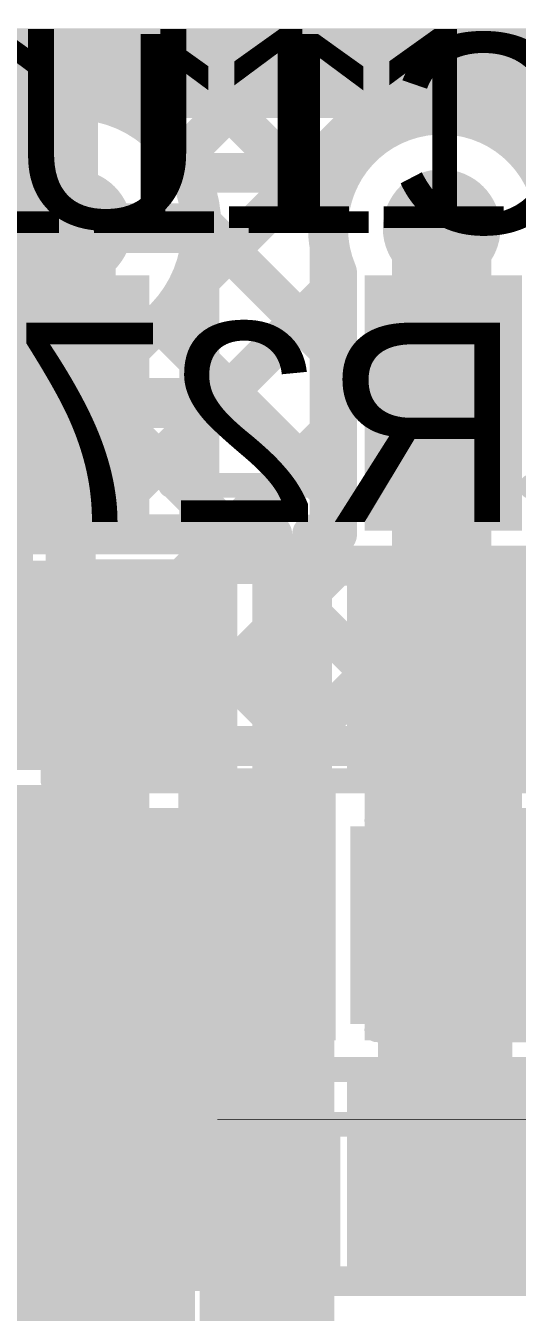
# Model space of a CAD drawing. Header units: millimetres. Extents: x -0.64 to 2.98, y -0.65 to 2.86.
# Drawn here: x 1.0685 to 1.1672, y -0.3557 to -0.0973 of the extents above; entities that cross this region are included whole.
import ezdxf

# ---------------------------------------------------------------- set-up
doc = ezdxf.new("R2010")
doc.units = ezdxf.units.MM
doc.header["$MEASUREMENT"] = 0
for name, color, linetype in [('BottomLayer', 5, 'Continuous'), ('BottomOverlay', 54, 'Continuous'), ('BottomPaste', 16, 'Continuous'), ('BottomSolder', 6, 'Continuous'), ('Mechanical2', 216, 'Continuous'), ('TopLayer', 1, 'Continuous'), ('TopOverlay', 2, 'Continuous'), ('TopPaste', 8, 'Continuous'), ('TopSolder', 216, 'Continuous'), ('ViaHoleLayer', 16, 'Continuous')]:
    doc.layers.add(name, color=color, linetype=linetype)
doc.styles.add('Arial', font='', dxfattribs={"height": 0.2})
doc.styles.get('Arial').set_extended_font_data('Arial')

# ---------------------------------------------------------------- blocks, each defined once
blk = doc.blocks.new('R___0603_B_66')
at = {"layer": 'BottomLayer'}
for points in [[(-0.045, -0.0175), (-0.045, 0.0175), (-0.015, 0.0175), (-0.015, -0.0175)], [(0.015, -0.0175), (0.015, 0.0175), (0.045, 0.0175), (0.045, -0.0175)]]:
    blk.add_hatch(color=5, dxfattribs=at).paths.add_polyline_path(points)
at = {"layer": 'BottomPaste'}
for points in [[(-0.045, -0.0175), (-0.045, 0.0175), (-0.015, 0.0175), (-0.015, -0.0175)], [(0.015, -0.0175), (0.015, 0.0175), (0.045, 0.0175), (0.045, -0.0175)]]:
    blk.add_hatch(color=16, dxfattribs=at).paths.add_polyline_path(points)
at = {"layer": 'BottomSolder'}
for points in [[(-0.049, -0.0215), (-0.049, 0.0215), (-0.011, 0.0215), (-0.011, -0.0215)], [(0.011, -0.0215), (0.011, 0.0215), (0.049, 0.0215), (0.049, -0.0215)]]:
    blk.add_hatch(color=6, dxfattribs=at).paths.add_polyline_path(points)
at = {"layer": 'BottomOverlay', "const_width": 0.005}
for points in [[(-0.048, -0.021), (-0.048, 0.021)], [(-0.048, 0.021), (0.048, 0.021)], [(0.048, -0.021), (0.048, 0.021)], [(-0.048, -0.021), (0.048, -0.021)]]:
    blk.add_lwpolyline(points, dxfattribs=at)
at = {"layer": 'BottomOverlay', "const_width": 0.0025}
for points in [[(-0.04925, 0.021, 1), (-0.04675, 0.021, 1)], [(-0.04925, 0.021, 1), (-0.04675, 0.021, 1)], [(0.04675, 0.021, 1), (0.04925, 0.021, 1)], [(0.04675, 0.021, 1), (0.04925, 0.021, 1)], [(-0.04925, -0.021, 1), (-0.04675, -0.021, 1)], [(-0.04925, -0.021, 1), (-0.04675, -0.021, 1)], [(0.04675, -0.021, 1), (0.04925, -0.021, 1)], [(0.04675, -0.021, 1), (0.04925, -0.021, 1)]]:
    blk.add_lwpolyline(points, format="xyb", close=True, dxfattribs=at)
blk = doc.blocks.new('SOT_23_5_95')
at = {"layer": 'TopLayer'}
for points in [[(-0.07283, 0.04921), (-0.02953, 0.04921), (-0.02953, 0.02559), (-0.07283, 0.02559)], [(0.02953, 0.04921), (0.07283, 0.04921), (0.07283, 0.02559), (0.02953, 0.02559)], [(-0.07283, 0.01181), (-0.02953, 0.01181), (-0.02953, -0.01181), (-0.07283, -0.01181)], [(-0.07283, -0.02559), (-0.02953, -0.02559), (-0.02953, -0.04921), (-0.07283, -0.04921)], [(0.02953, -0.02559), (0.07283, -0.02559), (0.07283, -0.04921), (0.02953, -0.04921)]]:
    blk.add_hatch(color=1, dxfattribs=at).paths.add_polyline_path(points)
at = {"layer": 'TopPaste'}
for points in [[(-0.07283, 0.04921), (-0.02953, 0.04921), (-0.02953, 0.02559), (-0.07283, 0.02559)], [(0.02953, 0.04921), (0.07283, 0.04921), (0.07283, 0.02559), (0.02953, 0.02559)], [(-0.07283, 0.01181), (-0.02953, 0.01181), (-0.02953, -0.01181), (-0.07283, -0.01181)], [(-0.07283, -0.02559), (-0.02953, -0.02559), (-0.02953, -0.04921), (-0.07283, -0.04921)], [(0.02953, -0.02559), (0.07283, -0.02559), (0.07283, -0.04921), (0.02953, -0.04921)]]:
    blk.add_hatch(color=8, dxfattribs=at).paths.add_polyline_path(points)
at = {"layer": 'TopSolder'}
for points in [[(-0.07683, 0.05321), (-0.02553, 0.05321), (-0.02553, 0.02159), (-0.07683, 0.02159)], [(0.02553, 0.05321), (0.07683, 0.05321), (0.07683, 0.02159), (0.02553, 0.02159)], [(-0.07683, 0.01581), (-0.02553, 0.01581), (-0.02553, -0.01581), (-0.07683, -0.01581)], [(-0.07683, -0.02159), (-0.02553, -0.02159), (-0.02553, -0.05321), (-0.07683, -0.05321)], [(0.02553, -0.02159), (0.07683, -0.02159), (0.07683, -0.05321), (0.02553, -0.05321)]]:
    blk.add_hatch(color=216, dxfattribs=at).paths.add_polyline_path(points)
at = {"layer": 'TopOverlay', "const_width": 0.005}
for points in [[(-0.03461, 0.059), (0.03439, 0.059)], [(-0.03461, 0.059), (-0.03461, 0.05506)], [(0.03439, 0.059), (0.03439, 0.05506)], [(-0.084, 0.042), (-0.079, 0.037)], [(-0.084, 0.042), (-0.084, 0.032)], [(-0.079, 0.037), (-0.084, 0.032)], [(0.03465, 0.01732), (0.03465, -0.01646)], [(-0.03461, -0.05506), (-0.03461, -0.059)], [(0.03439, -0.05506), (0.03439, -0.059)], [(-0.03461, -0.059), (0.03439, -0.059)]]:
    blk.add_lwpolyline(points, dxfattribs=at)
at = {"layer": 'TopOverlay', "const_width": 0.0025}
for points in [[(-0.03586, 0.059, 1), (-0.03336, 0.059, 1)], [(-0.03586, 0.059, 1), (-0.03336, 0.059, 1)], [(0.03314, 0.059, 1), (0.03564, 0.059, 1)], [(0.03314, 0.059, 1), (0.03564, 0.059, 1)], [(-0.03586, 0.05506, 1), (-0.03336, 0.05506, 1)], [(0.03314, 0.05506, 1), (0.03564, 0.05506, 1)], [(-0.08525, 0.042, 1), (-0.08275, 0.042, 1)], [(-0.08525, 0.042, 1), (-0.08275, 0.042, 1)], [(-0.08025, 0.037, 1), (-0.07775, 0.037, 1)], [(-0.08025, 0.037, 1), (-0.07775, 0.037, 1)], [(-0.08525, 0.032, 1), (-0.08275, 0.032, 1)], [(-0.08525, 0.032, 1), (-0.08275, 0.032, 1)], [(0.0334, 0.01732, 1), (0.0359, 0.01732, 1)], [(0.0334, -0.01646, 1), (0.0359, -0.01646, 1)], [(-0.03586, -0.05506, 1), (-0.03336, -0.05506, 1)], [(0.03314, -0.05506, 1), (0.03564, -0.05506, 1)], [(-0.03586, -0.059, 1), (-0.03336, -0.059, 1)], [(-0.03586, -0.059, 1), (-0.03336, -0.059, 1)], [(0.03314, -0.059, 1), (0.03564, -0.059, 1)], [(0.03314, -0.059, 1), (0.03564, -0.059, 1)]]:
    blk.add_lwpolyline(points, format="xyb", close=True, dxfattribs=at)
blk = doc.blocks.new('SOLDER_BRIDGE_133')
at = {"layer": 'TopLayer'}
for points in [[(-0.045, -0.0175), (-0.045, 0.0175), (-0.015, 0.0175), (-0.015, -0.0175)], [(0.015, -0.0175), (0.015, 0.0175), (0.045, 0.0175), (0.045, -0.0175)]]:
    blk.add_hatch(color=1, dxfattribs=at).paths.add_polyline_path(points)
at = {"layer": 'TopPaste'}
for points in [[(-0.045, -0.0175), (-0.045, 0.0175), (-0.015, 0.0175), (-0.015, -0.0175)], [(0.015, -0.0175), (0.015, 0.0175), (0.045, 0.0175), (0.045, -0.0175)]]:
    blk.add_hatch(color=8, dxfattribs=at).paths.add_polyline_path(points)
at = {"layer": 'TopSolder'}
for points in [[(-0.049, -0.0215), (-0.049, 0.0215), (-0.011, 0.0215), (-0.011, -0.0215)], [(0.011, -0.0215), (0.011, 0.0215), (0.049, 0.0215), (0.049, -0.0215)]]:
    blk.add_hatch(color=216, dxfattribs=at).paths.add_polyline_path(points)
at = {"layer": 'TopOverlay', "const_width": 0.005}
for points in [[(-0.05, -0.022), (-0.05, 0.022)], [(0.05, 0.022), (-0.05, 0.022)], [(0.05, -0.022), (0.05, 0.022)], [(0.05, -0.022), (-0.05, -0.022)]]:
    blk.add_lwpolyline(points, dxfattribs=at)
at = {"layer": 'TopOverlay', "const_width": 0.0025}
for points in [[(-0.05125, 0.022, 1), (-0.04875, 0.022, 1)], [(-0.05125, 0.022, 1), (-0.04875, 0.022, 1)], [(0.04875, 0.022, 1), (0.05125, 0.022, 1)], [(0.04875, 0.022, 1), (0.05125, 0.022, 1)], [(-0.05125, -0.022, 1), (-0.04875, -0.022, 1)], [(-0.05125, -0.022, 1), (-0.04875, -0.022, 1)], [(0.04875, -0.022, 1), (0.05125, -0.022, 1)], [(0.04875, -0.022, 1), (0.05125, -0.022, 1)]]:
    blk.add_lwpolyline(points, format="xyb", close=True, dxfattribs=at)
blk = doc.blocks.new('RES_0402_165')
at = {"layer": 'TopLayer'}
for points in [[(-0.0275, -0.0125), (-0.0275, 0.0125), (-0.0095, 0.0125), (-0.0095, -0.0125)], [(0.0095, -0.0125), (0.0095, 0.0125), (0.0275, 0.0125), (0.0275, -0.0125)]]:
    blk.add_hatch(color=1, dxfattribs=at).paths.add_polyline_path(points)
at = {"layer": 'TopPaste'}
for points in [[(-0.0275, -0.0125), (-0.0275, 0.0125), (-0.0095, 0.0125), (-0.0095, -0.0125)], [(0.0095, -0.0125), (0.0095, 0.0125), (0.0275, 0.0125), (0.0275, -0.0125)]]:
    blk.add_hatch(color=8, dxfattribs=at).paths.add_polyline_path(points)
at = {"layer": 'TopSolder'}
for points in [[(-0.02967, -0.01467), (-0.02967, 0.01467), (-0.00733, 0.01467), (-0.00733, -0.01467)], [(0.00733, -0.01467), (0.00733, 0.01467), (0.02967, 0.01467), (0.02967, -0.01467)]]:
    blk.add_hatch(color=216, dxfattribs=at).paths.add_polyline_path(points)
at = {"layer": 'TopOverlay'}
for points, const_width in [([(0.031, 0.016), (-0.031, 0.016)], 0.005), ([(-0.031, 0.016), (-0.031, -0.016)], 0.005), ([(0.031, 0.016), (0.031, -0.016)], 0.005), ([(0.031, -0.016), (-0.031, -0.016)], 0.005), ([(0.032, -0.017), (-0.032, -0.017)], 0.000127)]:
    blk.add_lwpolyline(points, dxfattribs=dict(at, const_width=const_width))
for points, const_width in [([(-0.03225, 0.016, 1), (-0.02975, 0.016, 1)], 0.0025), ([(-0.03225, 0.016, 1), (-0.02975, 0.016, 1)], 0.0025), ([(0.02975, 0.016, 1), (0.03225, 0.016, 1)], 0.0025), ([(0.02975, 0.016, 1), (0.03225, 0.016, 1)], 0.0025), ([(-0.03225, -0.016, 1), (-0.02975, -0.016, 1)], 0.0025), ([(-0.03225, -0.016, 1), (-0.02975, -0.016, 1)], 0.0025), ([(0.02975, -0.016, 1), (0.03225, -0.016, 1)], 0.0025), ([(0.02975, -0.016, 1), (0.03225, -0.016, 1)], 0.0025), ([(-0.03203, -0.017, 1), (-0.03197, -0.017, 1)], 0.0000635), ([(0.03197, -0.017, 1), (0.03203, -0.017, 1)], 0.0000635)]:
    blk.add_lwpolyline(points, format="xyb", close=True, dxfattribs=dict(at, const_width=const_width))
blk = doc.blocks.new('RES_0603_B_168')
at = {"layer": 'BottomLayer'}
for points in [[(-0.045, -0.0175), (-0.045, 0.0175), (-0.015, 0.0175), (-0.015, -0.0175)], [(0.015, -0.0175), (0.015, 0.0175), (0.045, 0.0175), (0.045, -0.0175)]]:
    blk.add_hatch(color=5, dxfattribs=at).paths.add_polyline_path(points)
at = {"layer": 'BottomPaste'}
for points in [[(-0.045, -0.0175), (-0.045, 0.0175), (-0.015, 0.0175), (-0.015, -0.0175)], [(0.015, -0.0175), (0.015, 0.0175), (0.045, 0.0175), (0.045, -0.0175)]]:
    blk.add_hatch(color=16, dxfattribs=at).paths.add_polyline_path(points)
at = {"layer": 'BottomSolder'}
for points in [[(-0.049, -0.0215), (-0.049, 0.0215), (-0.011, 0.0215), (-0.011, -0.0215)], [(0.011, -0.0215), (0.011, 0.0215), (0.049, 0.0215), (0.049, -0.0215)]]:
    blk.add_hatch(color=6, dxfattribs=at).paths.add_polyline_path(points)
at = {"layer": 'BottomOverlay', "const_width": 0.005}
for points in [[(0.048, 0.021), (-0.048, 0.021)], [(-0.048, 0.021), (-0.048, -0.021)], [(0.048, 0.021), (0.048, -0.021)], [(0.048, -0.021), (-0.048, -0.021)]]:
    blk.add_lwpolyline(points, dxfattribs=at)
at = {"layer": 'BottomOverlay', "const_width": 0.0025}
for points in [[(-0.04925, 0.021, 1), (-0.04675, 0.021, 1)], [(-0.04925, 0.021, 1), (-0.04675, 0.021, 1)], [(0.04675, 0.021, 1), (0.04925, 0.021, 1)], [(0.04675, 0.021, 1), (0.04925, 0.021, 1)], [(-0.04925, -0.021, 1), (-0.04675, -0.021, 1)], [(-0.04925, -0.021, 1), (-0.04675, -0.021, 1)], [(0.04675, -0.021, 1), (0.04925, -0.021, 1)], [(0.04675, -0.021, 1), (0.04925, -0.021, 1)]]:
    blk.add_lwpolyline(points, format="xyb", close=True, dxfattribs=at)
blk = doc.blocks.new('CAP_0603_B_210')
at = {"layer": 'BottomLayer'}
for points in [[(-0.045, -0.0175), (-0.045, 0.0175), (-0.015, 0.0175), (-0.015, -0.0175)], [(0.015, -0.0175), (0.015, 0.0175), (0.045, 0.0175), (0.045, -0.0175)]]:
    blk.add_hatch(color=5, dxfattribs=at).paths.add_polyline_path(points)
at = {"layer": 'BottomPaste'}
for points in [[(-0.045, -0.0175), (-0.045, 0.0175), (-0.015, 0.0175), (-0.015, -0.0175)], [(0.015, -0.0175), (0.015, 0.0175), (0.045, 0.0175), (0.045, -0.0175)]]:
    blk.add_hatch(color=16, dxfattribs=at).paths.add_polyline_path(points)
at = {"layer": 'BottomSolder'}
for points in [[(-0.04736, -0.01986), (-0.04736, 0.01986), (-0.01264, 0.01986), (-0.01264, -0.01986)], [(0.01264, -0.01986), (0.01264, 0.01986), (0.04736, 0.01986), (0.04736, -0.01986)]]:
    blk.add_hatch(color=6, dxfattribs=at).paths.add_polyline_path(points)
at = {"layer": 'BottomOverlay', "const_width": 0.005}
for points in [[(-0.018, 0.021), (-0.049, 0.021)], [(-0.049, 0.021), (-0.049, -0.021)], [(0.049, 0.021), (0.018, 0.021)], [(0.049, 0.021), (0.049, -0.021)], [(-0.018, -0.021), (-0.049, -0.021)], [(0.049, -0.021), (0.018, -0.021)]]:
    blk.add_lwpolyline(points, dxfattribs=at)
at = {"layer": 'BottomOverlay', "const_width": 0.0025}
for points in [[(-0.05025, 0.021, 1), (-0.04775, 0.021, 1)], [(-0.05025, 0.021, 1), (-0.04775, 0.021, 1)], [(-0.01925, 0.021, 1), (-0.01675, 0.021, 1)], [(0.01675, 0.021, 1), (0.01925, 0.021, 1)], [(0.04775, 0.021, 1), (0.05025, 0.021, 1)], [(0.04775, 0.021, 1), (0.05025, 0.021, 1)], [(-0.05025, -0.021, 1), (-0.04775, -0.021, 1)], [(-0.05025, -0.021, 1), (-0.04775, -0.021, 1)], [(-0.01925, -0.021, 1), (-0.01675, -0.021, 1)], [(0.01675, -0.021, 1), (0.01925, -0.021, 1)], [(0.04775, -0.021, 1), (0.05025, -0.021, 1)], [(0.04775, -0.021, 1), (0.05025, -0.021, 1)]]:
    blk.add_lwpolyline(points, format="xyb", close=True, dxfattribs=at)

msp = doc.modelspace()

# ---------------------------------------------------------------- hatches: boundary and pattern name
at = {"layer": 'BottomLayer'}
h = msp.add_hatch(color=5, dxfattribs=at)
edge = h.paths.add_edge_path()
edge.add_arc((1.078, -0.138), 0.01181, 0, 360)
h = msp.add_hatch(color=5, dxfattribs=at)
edge = h.paths.add_edge_path()
edge.add_arc((1.152, -0.138), 0.01181, 0, 360)
msp.add_hatch(color=5, dxfattribs=at).paths.add_polyline_path([(1.064, -0.349), (1.111, -0.349), (1.111, -0.258), (1.064, -0.258)])
h = msp.add_hatch(color=5, dxfattribs=at)
edge = h.paths.add_edge_path()
edge.add_arc((1.07794, -0.30831), 0.01181, 0, 360)
at = {"layer": 'BottomSolder'}
h = msp.add_hatch(color=6, dxfattribs=at)
edge = h.paths.add_edge_path()
edge.add_arc((1.078, -0.138), 0.00791, 0, 360)
h = msp.add_hatch(color=6, dxfattribs=at)
edge = h.paths.add_edge_path()
edge.add_arc((1.152, -0.138), 0.00791, 0, 360)
h = msp.add_hatch(color=6, dxfattribs=at)
edge = h.paths.add_edge_path()
edge.add_arc((1.07794, -0.30831), 0.00791, 0, 360)
at = {"layer": 'TopLayer'}
h = msp.add_hatch(color=1, dxfattribs=at)
edge = h.paths.add_edge_path()
edge.add_arc((1.078, -0.138), 0.01181, 0, 360)
h = msp.add_hatch(color=1, dxfattribs=at)
edge = h.paths.add_edge_path()
edge.add_arc((1.152, -0.138), 0.01181, 0, 360)
for points in [[(1.10344, -0.386), (1.13044, -0.386), (1.13044, -0.253), (1.10344, -0.253)], [(1.13919, -0.35), (1.16619, -0.35), (1.16619, -0.253), (1.13919, -0.253)], [(1.1575, -0.35), (1.211, -0.35), (1.211, -0.318), (1.1575, -0.318)]]:
    msp.add_hatch(color=1, dxfattribs=at).paths.add_polyline_path(points)
h = msp.add_hatch(color=1, dxfattribs=at)
edge = h.paths.add_edge_path()
edge.add_arc((1.07794, -0.30831), 0.01181, 0, 360)
at = {"layer": 'TopSolder'}
h = msp.add_hatch(color=216, dxfattribs=at)
edge = h.paths.add_edge_path()
edge.add_arc((1.078, -0.138), 0.00791, 0, 360)
h = msp.add_hatch(color=216, dxfattribs=at)
edge = h.paths.add_edge_path()
edge.add_arc((1.152, -0.138), 0.00791, 0, 360)
h = msp.add_hatch(color=216, dxfattribs=at)
edge = h.paths.add_edge_path()
edge.add_arc((1.07794, -0.30831), 0.00791, 0, 360)
at = {"layer": 'ViaHoleLayer'}
h = msp.add_hatch(color=16, dxfattribs=at)
edge = h.paths.add_edge_path()
edge.add_arc((1.078, -0.138), 0.00591, 0, 360)
h = msp.add_hatch(color=16, dxfattribs=at)
edge = h.paths.add_edge_path()
edge.add_arc((1.152, -0.138), 0.00591, 0, 360)
h = msp.add_hatch(color=16, dxfattribs=at)
edge = h.paths.add_edge_path()
edge.add_arc((1.07794, -0.30831), 0.00591, 0, 360)

# ---------------------------------------------------------------- linework, layer by layer
at = {"layer": 'BottomLayer'}
for points, const_width in [([(0.86108, -0.107), (1.28996, -0.107)], 0.008), ([(1.07388, -0.107), (1.0791, -0.11221)], 0.008), ([(1.08265, -0.11261), (1.08827, -0.107)], 0.008), ([(1.09939, -0.15244), (1.14483, -0.107)], 0.008), ([(1.09963, -0.12392), (1.11655, -0.107)], 0.008), ([(1.10217, -0.107), (1.12949, -0.13432)], 0.008), ([(1.13045, -0.107), (1.14131, -0.11785)], 0.008), ([(1.15874, -0.107), (1.248, -0.19626)], 0.008), ([(1.16241, -0.1177), (1.17312, -0.107)], 0.008), ([(1.078, -0.138), (1.078, -0.11619)], 0.01), ([(0.999, -0.138), (1.078, -0.138)], 0.022), ([(1.152, -0.228), (1.152, -0.138)], 0.02), ([(1.078, -0.15981), (1.078, -0.138)], 0.01), ([(1.078, -0.138), (1.09981, -0.138)], 0.01), ([(1.10379, -0.1369), (1.131, -0.16412)], 0.008), ([(1.131, -0.1995), (1.131, -0.14691)], 0.008), ([(1.08062, -0.1995), (1.131, -0.14912)], 0.008), ([(1.09554, -0.15694), (1.131, -0.1924)], 0.008), ([(1.04203, -0.16), (1.08153, -0.1995)], 0.008), ([(1.05083, -0.201), (1.09244, -0.15939)], 0.008), ([(1.07378, -0.16346), (1.10982, -0.1995)], 0.008), ([(1.1089, -0.1995), (1.131, -0.1774)], 0.008), ([(1.066, -0.1995), (1.118, -0.1995)], 0.008), ([(1.066, -0.2065), (1.066, -0.1995)], 0.008), ([(1.118, -0.247), (1.118, -0.1995)], 0.008), ([(1.126, -0.2495), (1.126, -0.1995)], 0.008), ([(1.0545, -0.2065), (1.066, -0.2065)], 0.008), ([(1.118, -0.20768), (1.126, -0.21568)], 0.008), ([(1.118, -0.21869), (1.126, -0.21069)], 0.008), ([(1.0265, -0.2275), (1.0915, -0.2275)], 0.02), ([(1.0915, -0.2275), (1.092, -0.228)], 0.02), ([(1.1525, -0.3205), (1.1525, -0.2275)], 0.02), ([(1.118, -0.23597), (1.126, -0.24397)], 0.008), ([(1.118, -0.24697), (1.126, -0.23897)], 0.008), ([(1.122, -0.34874), (1.122, -0.247)], 0.008), ([(1.125, -0.3065), (1.125, -0.2495)], 0.008), ([(1.126, -0.349), (1.126, -0.3065)], 0.008), ([(1.152, -0.328), (1.1525, -0.3205)], 0.02), ([(1.122, -0.32782), (1.126, -0.32382)], 0.008), ([(1.122, -0.32482), (1.126, -0.32882)], 0.008)]:
    msp.add_lwpolyline(points, dxfattribs=dict(at, const_width=const_width))
for points, const_width in [([(1.07188, -0.107, 1), (1.07588, -0.107, 1)], 0.004), ([(1.08627, -0.107, 1), (1.09027, -0.107, 1)], 0.004), ([(1.10017, -0.107, 1), (1.10417, -0.107, 1)], 0.004), ([(1.11455, -0.107, 1), (1.11855, -0.107, 1)], 0.004), ([(1.12845, -0.107, 1), (1.13245, -0.107, 1)], 0.004), ([(1.14283, -0.107, 1), (1.14683, -0.107, 1)], 0.004), ([(1.15674, -0.107, 1), (1.16074, -0.107, 1)], 0.004), ([(1.0771, -0.11221, 1), (1.0811, -0.11221, 1)], 0.004), ([(1.08065, -0.11261, 1), (1.08465, -0.11261, 1)], 0.004), ([(1.0755, -0.11619, 1), (1.0805, -0.11619, 1)], 0.005), ([(1.13931, -0.11785, 1), (1.14331, -0.11785, 1)], 0.004), ([(1.16041, -0.1177, 1), (1.16441, -0.1177, 1)], 0.004), ([(1.09763, -0.12392, 1), (1.10163, -0.12392, 1)], 0.004), ([(1.0725, -0.138, 1), (1.0835, -0.138, 1)], 0.011), ([(1.147, -0.138, 1), (1.157, -0.138, 1)], 0.01), ([(1.12749, -0.13432, 1), (1.13149, -0.13432, 1)], 0.004), ([(1.0755, -0.138, 1), (1.0805, -0.138, 1)], 0.005), ([(1.0755, -0.138, 1), (1.0805, -0.138, 1)], 0.005), ([(1.0755, -0.138, 1), (1.0805, -0.138, 1)], 0.005), ([(1.09731, -0.138, 1), (1.10231, -0.138, 1)], 0.005), ([(1.10179, -0.1369, 1), (1.10579, -0.1369, 1)], 0.004), ([(1.10181, -0.138, 1), (1.10581, -0.138, 1)], 0.004), ([(1.10181, -0.138, 1), (1.10581, -0.138, 1)], 0.004), ([(1.129, -0.14691, 1), (1.133, -0.14691, 1)], 0.004), ([(1.129, -0.14691, 1), (1.133, -0.14691, 1)], 0.004), ([(1.129, -0.14912, 1), (1.133, -0.14912, 1)], 0.004), ([(1.09739, -0.15244, 1), (1.10139, -0.15244, 1)], 0.004), ([(1.0755, -0.15981, 1), (1.0805, -0.15981, 1)], 0.005), ([(1.09354, -0.15694, 1), (1.09754, -0.15694, 1)], 0.004), ([(1.09044, -0.15939, 1), (1.09444, -0.15939, 1)], 0.004), ([(1.07178, -0.16346, 1), (1.07578, -0.16346, 1)], 0.004), ([(1.129, -0.16412, 1), (1.133, -0.16412, 1)], 0.004), ([(1.129, -0.1774, 1), (1.133, -0.1774, 1)], 0.004), ([(1.129, -0.1924, 1), (1.133, -0.1924, 1)], 0.004), ([(1.064, -0.1995, 1), (1.068, -0.1995, 1)], 0.004), ([(1.064, -0.1995, 1), (1.068, -0.1995, 1)], 0.004), ([(1.07862, -0.1995, 1), (1.08262, -0.1995, 1)], 0.004), ([(1.07953, -0.1995, 1), (1.08353, -0.1995, 1)], 0.004), ([(1.1069, -0.1995, 1), (1.1109, -0.1995, 1)], 0.004), ([(1.10782, -0.1995, 1), (1.11182, -0.1995, 1)], 0.004), ([(1.116, -0.1995, 1), (1.12, -0.1995, 1)], 0.004), ([(1.116, -0.1995, 1), (1.12, -0.1995, 1)], 0.004), ([(1.124, -0.1995, 1), (1.128, -0.1995, 1)], 0.004), ([(1.129, -0.1995, 1), (1.133, -0.1995, 1)], 0.004), ([(1.064, -0.2065, 1), (1.068, -0.2065, 1)], 0.004), ([(1.064, -0.2065, 1), (1.068, -0.2065, 1)], 0.004), ([(1.116, -0.20768, 1), (1.12, -0.20768, 1)], 0.004), ([(1.124, -0.21069, 1), (1.128, -0.21069, 1)], 0.004), ([(1.124, -0.21568, 1), (1.128, -0.21568, 1)], 0.004), ([(1.116, -0.21869, 1), (1.12, -0.21869, 1)], 0.004), ([(1.0865, -0.2275, 1), (1.0965, -0.2275, 1)], 0.01), ([(1.0865, -0.2275, 1), (1.0965, -0.2275, 1)], 0.01), ([(1.087, -0.228, 1), (1.097, -0.228, 1)], 0.01), ([(1.147, -0.228, 1), (1.157, -0.228, 1)], 0.01), ([(1.1475, -0.2275, 1), (1.1575, -0.2275, 1)], 0.01), ([(1.116, -0.23597, 1), (1.12, -0.23597, 1)], 0.004), ([(1.124, -0.23897, 1), (1.128, -0.23897, 1)], 0.004), ([(1.124, -0.24397, 1), (1.128, -0.24397, 1)], 0.004), ([(1.116, -0.24697, 1), (1.12, -0.24697, 1)], 0.004), ([(1.116, -0.247, 1), (1.12, -0.247, 1)], 0.004), ([(1.12, -0.247, 1), (1.124, -0.247, 1)], 0.004), ([(1.123, -0.2495, 1), (1.127, -0.2495, 1)], 0.004), ([(1.124, -0.2495, 1), (1.128, -0.2495, 1)], 0.004), ([(1.123, -0.3065, 1), (1.127, -0.3065, 1)], 0.004), ([(1.124, -0.3065, 1), (1.128, -0.3065, 1)], 0.004), ([(1.1475, -0.3205, 1), (1.1575, -0.3205, 1)], 0.01), ([(1.1475, -0.3205, 1), (1.1575, -0.3205, 1)], 0.01), ([(1.124, -0.32382, 1), (1.128, -0.32382, 1)], 0.004), ([(1.147, -0.328, 1), (1.157, -0.328, 1)], 0.01), ([(1.12, -0.32482, 1), (1.124, -0.32482, 1)], 0.004), ([(1.12, -0.32782, 1), (1.124, -0.32782, 1)], 0.004), ([(1.124, -0.32882, 1), (1.128, -0.32882, 1)], 0.004), ([(1.12, -0.34874, 1), (1.124, -0.34874, 1)], 0.004), ([(1.124, -0.349, 1), (1.128, -0.349, 1)], 0.004)]:
    msp.add_lwpolyline(points, format="xyb", close=True, dxfattribs=dict(at, const_width=const_width))
at = {"layer": 'BottomLayer', "const_width": 0.008}
for points in [[(1.0645, -0.116, -0.586297), (1.10381, -0.138)], [(1.131, -0.14691, -1.223773), (1.17481, -0.138)], [(1.10381, -0.138, -0.586297), (1.0645, -0.16)]]:
    msp.add_lwpolyline(points, format="xyb", dxfattribs=at)
at = {"layer": 'Mechanical2', "const_width": 0.01}
msp.add_lwpolyline([(1.75783, 2.80917, -6.230382), (0.64896, 2.81029)], format="xyb", dxfattribs=at)
at = {"layer": 'TopLayer'}
for points, const_width in [([(1.04644, -0.1069), (1.07754, -0.138)], 0.018), ([(1.04644, -0.1069), (1.3299, -0.1069)], 0.018), ([(1.1013, -0.1269), (1.13207, -0.1269)], 0.008), ([(1.10335, -0.14849), (1.12493, -0.1269)], 0.008), ([(1.12207, -0.1269), (1.12949, -0.13432)], 0.008), ([(1.07754, -0.17313), (1.07754, -0.138)], 0.018), ([(1.152, -0.17279), (1.152, -0.138)], 0.02), ([(1.05619, -0.138), (1.078, -0.138)], 0.01), ([(1.078, -0.138), (1.09981, -0.138)], 0.01), ([(1.10379, -0.1369), (1.12953, -0.16264)], 0.008), ([(1.10335, -0.20878), (1.10335, -0.14287)], 0.008), ([(1.12953, -0.20578), (1.12953, -0.14192)], 0.008), ([(1.10335, -0.17677), (1.12953, -0.15059)], 0.008), ([(1.10335, -0.16475), (1.12953, -0.19093)], 0.008), ([(1.05573, -0.17313), (1.07754, -0.17313)], 0.01), ([(1.07754, -0.17313), (1.09935, -0.17313)], 0.01), ([(1.07754, -0.20478), (1.07754, -0.17313)], 0.01), ([(1.10335, -0.20506), (1.12953, -0.17887)], 0.008), ([(1.10335, -0.19303), (1.15232, -0.242)], 0.008), ([(1.09962, -0.20878), (1.10335, -0.20506)], 0.008), ([(1.09469, -0.242), (1.13091, -0.20578)], 0.008), ([(1.12297, -0.242), (1.15919, -0.20578)], 0.008), ([(1.12953, -0.20578), (1.17515, -0.20578)], 0.008), ([(1.14438, -0.20578), (1.1725, -0.2339)], 0.008), ([(1.059, -0.22112), (1.07134, -0.20878)], 0.008), ([(1.059, -0.20878), (1.10335, -0.20878)], 0.008), ([(1.06253, -0.20878), (1.09575, -0.242)], 0.008), ([(1.06557, -0.24284), (1.09962, -0.20878)], 0.008), ([(1.09081, -0.20878), (1.12403, -0.242)], 0.008), ([(1.15126, -0.242), (1.1725, -0.22076)], 0.008), ([(1.059, -0.23354), (1.0683, -0.24284)], 0.008), ([(1.059, -0.24284), (1.09213, -0.24284)], 0.008), ([(1.09244, -0.242), (1.12819, -0.242)], 0.008), ([(1.12819, -0.242), (1.14144, -0.242)], 0.008), ([(1.12819, -0.242), (1.14144, -0.242)], 0.008), ([(1.14144, -0.242), (1.1725, -0.242)], 0.008), ([(1.07754, -0.33546), (1.07754, -0.27549)], 0.015), ([(1.15234, -0.27549), (1.155, -0.27815)], 0.015), ([(1.15234, -0.27549), (1.15234, -0.27549)], 0.015), ([(1.15234, -0.27549), (1.19899, -0.27549)], 0.015), ([(1.075, -0.338), (1.07754, -0.33546)], 0.015)]:
    msp.add_lwpolyline(points, dxfattribs=dict(at, const_width=const_width))
for points, const_width in [([(1.0993, -0.1269, 1), (1.1033, -0.1269, 1)], 0.004), ([(1.0993, -0.1269, 1), (1.1033, -0.1269, 1)], 0.004), ([(1.12007, -0.1269, 1), (1.12407, -0.1269, 1)], 0.004), ([(1.12293, -0.1269, 1), (1.12693, -0.1269, 1)], 0.004), ([(1.13007, -0.1269, 1), (1.13407, -0.1269, 1)], 0.004), ([(1.13007, -0.1269, 1), (1.13407, -0.1269, 1)], 0.004), ([(1.07304, -0.138, 1), (1.08204, -0.138, 1)], 0.009), ([(1.07304, -0.138, 1), (1.08204, -0.138, 1)], 0.009), ([(1.147, -0.138, 1), (1.157, -0.138, 1)], 0.01), ([(1.12749, -0.13432, 1), (1.13149, -0.13432, 1)], 0.004), ([(1.0755, -0.138, 1), (1.0805, -0.138, 1)], 0.005), ([(1.0755, -0.138, 1), (1.0805, -0.138, 1)], 0.005), ([(1.09731, -0.138, 1), (1.10231, -0.138, 1)], 0.005), ([(1.10179, -0.1369, 1), (1.10579, -0.1369, 1)], 0.004), ([(1.10181, -0.138, 1), (1.10581, -0.138, 1)], 0.004), ([(1.10135, -0.14287, 1), (1.10535, -0.14287, 1)], 0.004), ([(1.12753, -0.14192, 1), (1.13153, -0.14192, 1)], 0.004), ([(1.12753, -0.14192, 1), (1.13153, -0.14192, 1)], 0.004), ([(1.10135, -0.14849, 1), (1.10535, -0.14849, 1)], 0.004), ([(1.12753, -0.15059, 1), (1.13153, -0.15059, 1)], 0.004), ([(1.12753, -0.16264, 1), (1.13153, -0.16264, 1)], 0.004), ([(1.10135, -0.16475, 1), (1.10535, -0.16475, 1)], 0.004), ([(1.147, -0.17279, 1), (1.157, -0.17279, 1)], 0.01), ([(1.07304, -0.17313, 1), (1.08204, -0.17313, 1)], 0.009), ([(1.07504, -0.17313, 1), (1.08004, -0.17313, 1)], 0.005), ([(1.07504, -0.17313, 1), (1.08004, -0.17313, 1)], 0.005), ([(1.07504, -0.17313, 1), (1.08004, -0.17313, 1)], 0.005), ([(1.09685, -0.17313, 1), (1.10185, -0.17313, 1)], 0.005), ([(1.10135, -0.17677, 1), (1.10535, -0.17677, 1)], 0.004), ([(1.12753, -0.17887, 1), (1.13153, -0.17887, 1)], 0.004), ([(1.12753, -0.19093, 1), (1.13153, -0.19093, 1)], 0.004), ([(1.10135, -0.19303, 1), (1.10535, -0.19303, 1)], 0.004), ([(1.07504, -0.20478, 1), (1.08004, -0.20478, 1)], 0.005), ([(1.10135, -0.20506, 1), (1.10535, -0.20506, 1)], 0.004), ([(1.10135, -0.20506, 1), (1.10535, -0.20506, 1)], 0.004), ([(1.12753, -0.20578, 1), (1.13153, -0.20578, 1)], 0.004), ([(1.12753, -0.20578, 1), (1.13153, -0.20578, 1)], 0.004), ([(1.12891, -0.20578, 1), (1.13291, -0.20578, 1)], 0.004), ([(1.14238, -0.20578, 1), (1.14638, -0.20578, 1)], 0.004), ([(1.15719, -0.20578, 1), (1.16119, -0.20578, 1)], 0.004), ([(1.06934, -0.20878, 1), (1.07334, -0.20878, 1)], 0.004), ([(1.08881, -0.20878, 1), (1.09281, -0.20878, 1)], 0.004), ([(1.09762, -0.20878, 1), (1.10162, -0.20878, 1)], 0.004), ([(1.09762, -0.20878, 1), (1.10162, -0.20878, 1)], 0.004), ([(1.10135, -0.20878, 1), (1.10535, -0.20878, 1)], 0.004), ([(1.10135, -0.20878, 1), (1.10535, -0.20878, 1)], 0.004), ([(1.06357, -0.24284, 1), (1.06757, -0.24284, 1)], 0.004), ([(1.0663, -0.24284, 1), (1.0703, -0.24284, 1)], 0.004), ([(1.09013, -0.24284, 1), (1.09413, -0.24284, 1)], 0.004), ([(1.09044, -0.242, 1), (1.09444, -0.242, 1)], 0.004), ([(1.09269, -0.242, 1), (1.09669, -0.242, 1)], 0.004), ([(1.09375, -0.242, 1), (1.09775, -0.242, 1)], 0.004), ([(1.12097, -0.242, 1), (1.12497, -0.242, 1)], 0.004), ([(1.12203, -0.242, 1), (1.12603, -0.242, 1)], 0.004), ([(1.12619, -0.242, 1), (1.13019, -0.242, 1)], 0.004), ([(1.12619, -0.242, 1), (1.13019, -0.242, 1)], 0.004), ([(1.12619, -0.242, 1), (1.13019, -0.242, 1)], 0.004), ([(1.13944, -0.242, 1), (1.14344, -0.242, 1)], 0.004), ([(1.13944, -0.242, 1), (1.14344, -0.242, 1)], 0.004), ([(1.13944, -0.242, 1), (1.14344, -0.242, 1)], 0.004), ([(1.14926, -0.242, 1), (1.15326, -0.242, 1)], 0.004), ([(1.15032, -0.242, 1), (1.15432, -0.242, 1)], 0.004), ([(1.07379, -0.27549, 1), (1.08129, -0.27549, 1)], 0.0075), ([(1.14859, -0.27549, 1), (1.15609, -0.27549, 1)], 0.0075), ([(1.14859, -0.27549, 1), (1.15609, -0.27549, 1)], 0.0075), ([(1.14859, -0.27549, 1), (1.15609, -0.27549, 1)], 0.0075), ([(1.14859, -0.27549, 1), (1.15609, -0.27549, 1)], 0.0075), ([(1.15125, -0.27815, 1), (1.15875, -0.27815, 1)], 0.0075), ([(1.07379, -0.33546, 1), (1.08129, -0.33546, 1)], 0.0075), ([(1.07379, -0.33546, 1), (1.08129, -0.33546, 1)], 0.0075), ([(1.07125, -0.338, 1), (1.07875, -0.338, 1)], 0.0075)]:
    msp.add_lwpolyline(points, format="xyb", close=True, dxfattribs=dict(at, const_width=const_width))
at = {"layer": 'TopLayer', "const_width": 0.008}
for points in [[(1.1013, -0.1269, -0.111579), (1.10381, -0.138)], [(1.12953, -0.14192, -0.171867), (1.13207, -0.1269)]]:
    msp.add_lwpolyline(points, format="xyb", dxfattribs=at)

# ---------------------------------------------------------------- block references
for name, p, rotation in [('SOT_23_5_95', (1.11494, -0.22431), 90), ('RES_0603_B_168', (1.122, -0.228), 180), ('CAP_0603_B_210', (1.121, -0.278), 180), ('SOLDER_BRIDGE_133', (1.078, -0.369), 270), ('RES_0402_165', (1.139, -0.334), 180)]:
    msp.add_blockref(name, p, dxfattribs=dict(rotation=rotation))
msp.add_blockref('R___0603_B_66', (1.122, -0.328))

# ---------------------------------------------------------------- texts
at = {"layer": 'BottomOverlay', "style": 'Arial', "text_generation_flag": 2}
for s, p in [('C111', (1.18198, -0.13899)), ('R27', (1.16832, -0.19699))]:
    msp.add_text(s, height=0.04, dxfattribs=at).set_placement(p)
at = {"layer": 'TopOverlay', "style": 'Arial'}
msp.add_text('U11', height=0.04, dxfattribs=at).set_placement((1.06468, -0.13799))

doc.saveas('drawing.dxf')
